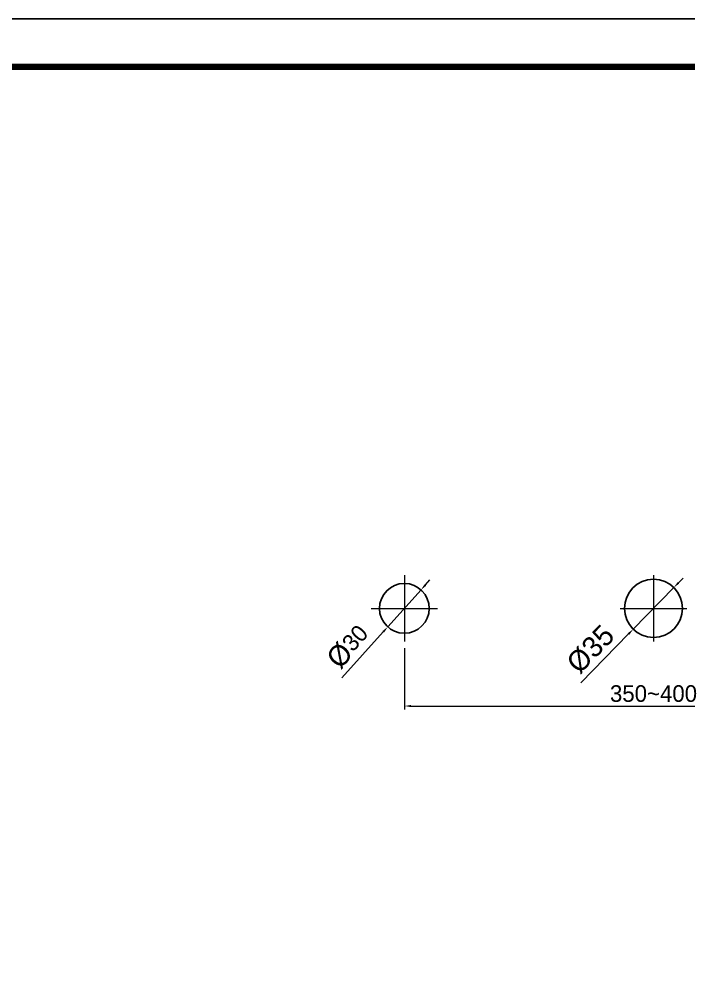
# Model space of a CAD drawing. Extents: x 0 to 1693, y 0 to 1240.
# Drawn here: x 905 to 1308, y 670 to 1240 of the extents above; entities that cross this region are included whole.
import ezdxf

# ---------------------------------------------------------------- set-up
doc = ezdxf.new("R2010")
doc.units = 0
doc.header["$LTSCALE"] = 40
doc.header["$MEASUREMENT"] = 0
doc.header["$PDMODE"] = 3
doc.header["$PDSIZE"] = -10
doc.linetypes.add('CENTER2', pattern=[28.575, 19.05, -3.175, 3.175, -3.175])
doc.layers.get('0').update_dxf_attribs({"linetype": 'CONTINUOUS'})
doc.layers.get('DEFPOINTS').update_dxf_attribs({"linetype": 'CONTINUOUS'})
doc.layers.add('Cneter', color=1, linetype='CENTER2', lineweight=13)
doc.styles.add('Daelim Dimension', font='')
doc.styles.get('Daelim Dimension').set_extended_font_data('나눔고딕')
doc.dimstyles.new('DEFAULT', dxfattribs={"dimscale": 2, "dimtxt": 2, "dimasz": 2, "dimexe": 0, "dimexo": 2, "dimgap": 1, "dimtad": 1, "dimdec": 1, "dimzin": 9, "dimdsep": 46, "dimtxsty": 'Daelim Dimension', "dimcen": 0.5, "dimclrd": 252, "dimclre": 252, "dimclrt": 3, "dimadec": 1, "dimazin": 0, "dimtfac": 1, "dimtdec": 1, "dimtix": 1, "dimtmove": 0, "dimatfit": 3, "dimfxl": 1, "dimtolj": 1, "dimtzin": 1, "dimlwd": 9, "dimlwe": 9, "dimarcsym": 0})

# ---------------------------------------------------------------- blocks, each defined once
blk = doc.blocks.new('*D0')
at = {"color": 5, "lineweight": 9, "ltscale": 0.5, "transparency": 16777216}
for p, q in [((1150.07, 899.45), (1152.74, 902.42)), ((1147.4, 896.47), (1127.35, 874.15)), ((1099.79, 843.46), (1124.68, 871.17))]:
    blk.add_line(p, q, dxfattribs=at)
at = {"color": 5, "ltscale": 0.5, "transparency": 16777216}
for points in [[(1149.57, 899.89), (1150.57, 899), (1147.4, 896.47)], [(1124.18, 871.62), (1125.18, 870.73), (1127.35, 874.15)]]:
    blk.add_solid(points, dxfattribs=at)
at = {"layer": 'DEFPOINTS', "color": 0, "ltscale": 0.5, "transparency": 16777216}
for p in [(1147.4, 896.47), (1127.35, 874.15)]:
    blk.add_point(p, dxfattribs=at)
at = {"color": 7, "ltscale": 0.5, "transparency": 16777216, "insert": (1103.47, 862.5), "char_height": 10, "attachment_point": 5, "rotation": 48.0735, "style": 'Daelim Dimension'}
blk.add_mtext('\\A1;{\\H1.25x;\\C256;Ø}30', dxfattribs=at)
blk = doc.blocks.new('*D1')
at = {"color": 5, "lineweight": 9, "ltscale": 0.5, "transparency": 16777216}
for p, q in [((1302.39, 900.7), (1305.18, 903.57)), ((1299.59, 897.84), (1275.16, 872.78)), ((1243.69, 840.52), (1272.36, 869.92))]:
    blk.add_line(p, q, dxfattribs=at)
at = {"color": 5, "ltscale": 0.5, "transparency": 16777216}
for points in [[(1301.91, 901.17), (1302.86, 900.24), (1299.59, 897.84)], [(1271.89, 870.38), (1272.84, 869.45), (1275.16, 872.78)]]:
    blk.add_solid(points, dxfattribs=at)
at = {"layer": 'DEFPOINTS', "color": 0, "ltscale": 0.5, "transparency": 16777216}
for p in [(1299.59, 897.84), (1275.16, 872.78)]:
    blk.add_point(p, dxfattribs=at)
at = {"color": 7, "ltscale": 0.5, "transparency": 16777216, "insert": (1249.48, 860.76), "char_height": 10, "attachment_point": 5, "rotation": 45.7203, "style": 'Daelim Dimension'}
blk.add_mtext('\\A1;{\\H1.25x;\\C256;Ø35}', dxfattribs=at)
blk = doc.blocks.new('*D3')
at = {"color": 5, "lineweight": 9, "ltscale": 0.5, "transparency": 16777216}
for p, q in [((1137.37, 861.31), (1137.37, 824.51)), ((1437.37, 864.31), (1437.37, 824.51)), ((1141.37, 826.51), (1433.37, 826.51))]:
    blk.add_line(p, q, dxfattribs=at)
at = {"color": 5, "ltscale": 0.5, "transparency": 16777216}
for points in [[(1141.37, 827.18), (1141.37, 825.85), (1137.37, 826.51)], [(1433.37, 827.18), (1433.37, 825.85), (1437.37, 826.51)]]:
    blk.add_solid(points, dxfattribs=at)
at = {"layer": 'DEFPOINTS', "color": 0, "ltscale": 0.5, "transparency": 16777216}
for p in [(1437.37, 868.31), (1137.37, 865.31), (1437.37, 826.51)]:
    blk.add_point(p, dxfattribs=at)
at = {"color": 7, "ltscale": 0.5, "transparency": 16777216, "insert": (1287.37, 833.96), "char_height": 10, "attachment_point": 5, "style": 'Daelim Dimension'}
blk.add_mtext('\\A1;350~400', dxfattribs=at)

msp = doc.modelspace()

# ---------------------------------------------------------------- linework, layer by layer
at = {"ltscale": 0.5}
msp.add_lwpolyline([(0, 0), (1692.6, 0), (1692.6, 1240.2), (0, 1240.2)], close=True, dxfattribs=at)
at = {"color": 5, "linetype": 'ByBlock', "lineweight": 200, "const_width": 3.9}
msp.add_lwpolyline([(27.22, 53.1), (1665.22, 53.1), (1665.22, 1211.4), (27.22, 1211.4)], close=True, dxfattribs=at)
at = {"ltscale": 0.5}
for centre, radius in [((1287.37, 885.31), 17.5), ((1137.37, 885.31), 15)]:
    msp.add_circle(centre, radius, dxfattribs=at)
at = {"layer": 'Cneter', "ltscale": 0.5}
for p, q in [((1137.37, 905.31), (1137.37, 865.31)), ((1287.37, 905.31), (1287.37, 865.31)), ((1117.37, 885.31), (1157.37, 885.31)), ((1267.37, 885.31), (1307.37, 885.31))]:
    msp.add_line(p, q, dxfattribs=at)

# ---------------------------------------------------------------- dimensions: what is measured, and where the dimension line sits
at = {"color": 5, "ltscale": 0.5}
for p1, p2, text, picture, middle in [((1147.4, 896.47), (1127.35, 874.15), '{\\H1.25x;\\C256;Ø}30', '*D0', (1103.47, 862.5)), ((1299.59, 897.84), (1275.16, 872.78), '{\\H1.25x;\\C256;Ø35}', '*D1', (1249.48, 860.76))]:
    dim = msp.add_diameter_dim_2p(p1=p1, p2=p2, text=text, dimstyle='DEFAULT', override={"dimtxt": 5, "dimexe": 1, "dimdec": 0, "dimclrd": 5, "dimclre": 5, "dimclrt": 7}, dxfattribs=at)
    dim.commit()
    dim.dimension.update_dxf_attribs({"geometry": picture, "text_midpoint": middle})
dim = msp.add_linear_dim(base=(1437.37, 826.51), p1=(1137.37, 865.31), p2=(1437.37, 868.31), text='350~400', dimstyle='DEFAULT', override={"dimtxt": 5, "dimexe": 1, "dimdec": 0, "dimclrd": 5, "dimclre": 5, "dimclrt": 7}, dxfattribs=at)
dim.commit()
dim.dimension.update_dxf_attribs({"geometry": '*D3', "text_midpoint": (1287.37, 833.96)})

doc.saveas('drawing.dxf')
